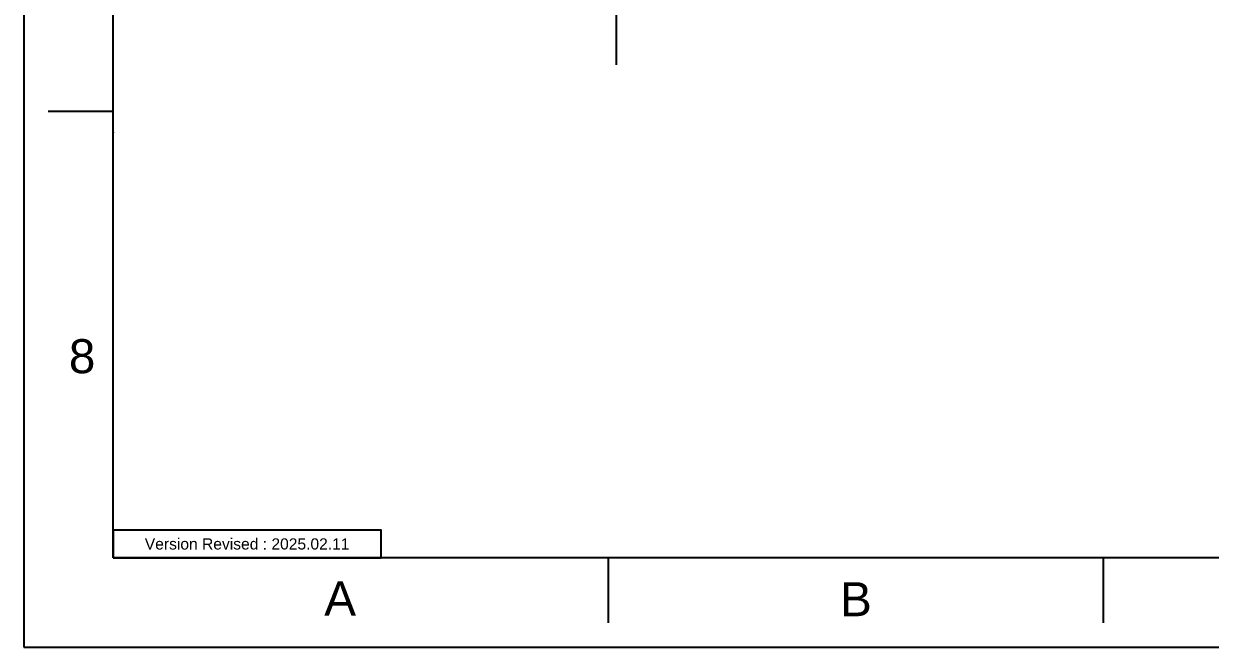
# Model space of a CAD drawing. Header units: millimetres. Extents: x -1516 to -675, y 295 to 1484.
# Drawn here: x -1516 to -1140, y 294.6 to 492.3 of the extents above; entities that cross this region are included whole.
import ezdxf

# ---------------------------------------------------------------- set-up
doc = ezdxf.new("R2010")
doc.units = ezdxf.units.MM
doc.linetypes.add('CENTER2', pattern=[28.575, 19.05, -3.175, 3.175, -3.175])
doc.layers.add('FORM2', color=7, linetype='Continuous')
doc.styles.get("Standard").update_dxf_attribs({"font": 'arial.ttf'})

msp = doc.modelspace()

# ---------------------------------------------------------------- linework, layer by layer
at = {"color": 1, "linetype": 'CENTER2', "lineweight": 25}
msp.add_line((-1328.1, 479.22), (-1328.1, 1159.51), dxfattribs=at)
at = {"layer": 'FORM2', "linetype": 'Continuous'}
for p, q in [((-1515.98, 1483.91), (-1515.98, 294.62)), ((-1487.66, 322.94), (-1487.66, 1455.59)), ((-1487.66, 464.52), (-1508.24, 464.52)), ((-703.29, 322.94), (-1487.66, 322.94)), ((-1330.78, 322.93), (-1330.78, 302.35)), ((-1173.91, 322.93), (-1173.91, 302.35)), ((-1515.98, 294.62), (-674.98, 294.62))]:
    msp.add_line(p, q, dxfattribs=at)
msp.add_lwpolyline([(-1487.66, 322.94), (-1402.71, 322.94), (-1402.71, 331.78), (-1487.66, 331.78)], close=True, dxfattribs=at)
msp.add_point((-1487.66, 457.86), dxfattribs=at)
msp.add_point((-1487.66, 457.86), dxfattribs=at)

# ---------------------------------------------------------------- texts
at = {"layer": 'FORM2', "linetype": 'Continuous', "attachment_point": 5}
for s, width, insert, char_height in [('8', 35.3956, (-1497.48, 386.82), 10.79), ('Version Revised : 2025.02.11', 95.5262, (-1445.18, 327.36), 3.5396), ('A', 7.0791, (-1415.71, 310.08), 10.79), ('B', 7.0791, (-1252.25, 309.85), 10.79)]:
    msp.add_mtext_dynamic_manual_height_columns(s, width=width, gutter_width=8.85, heights=[0], dxfattribs=dict(at, insert=insert, char_height=char_height))

doc.saveas('drawing.dxf')
